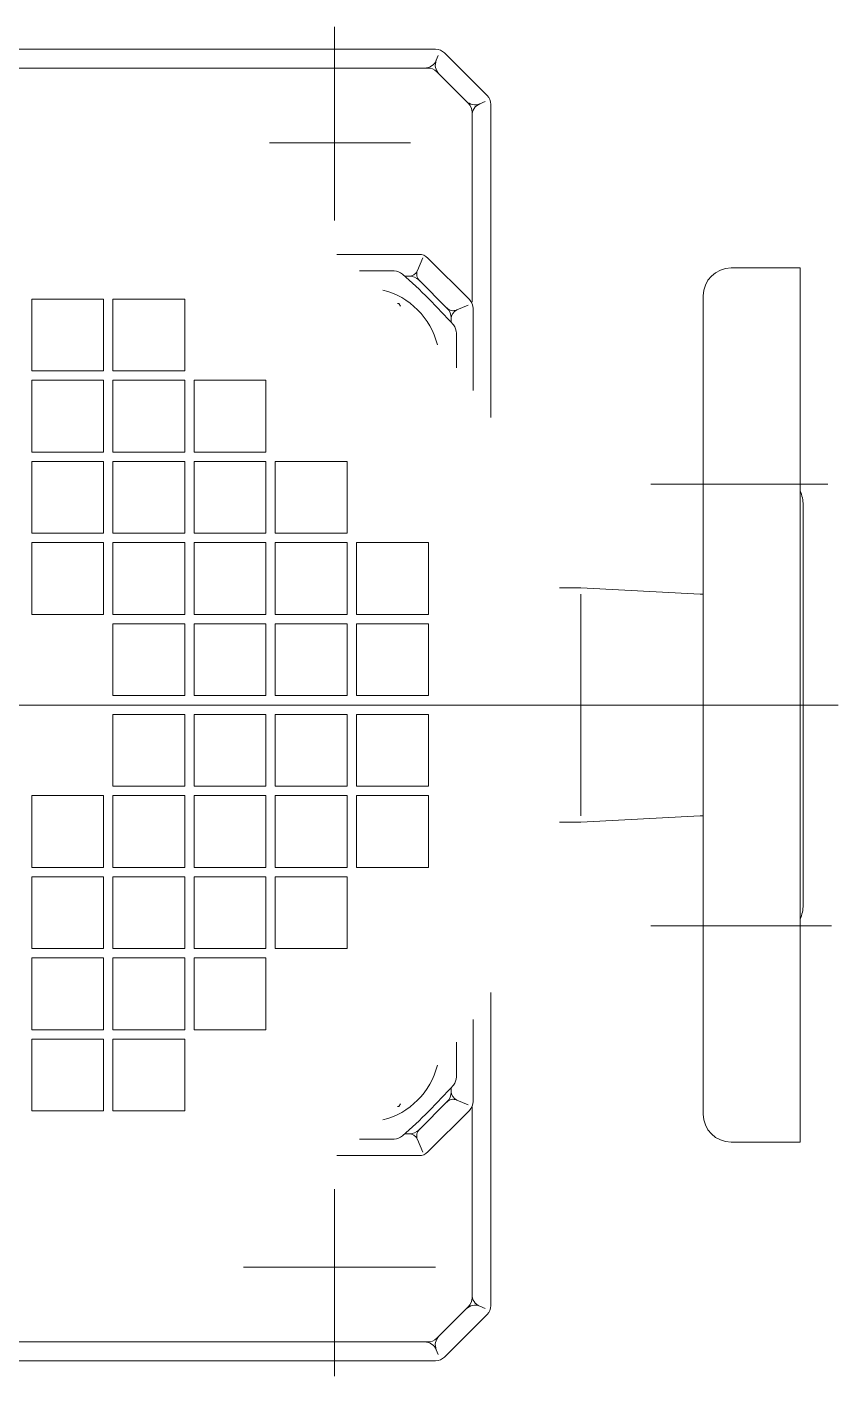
# Model space of a CAD drawing. Header units: millimetres. Extents: x 2085 to 2829, y 1347 to 1643.
# Drawn here: x 2162.2196 to 2162.3494, y 1606.9303 to 1607.1464 of the extents above; entities that cross this region are included whole.
import ezdxf

# ---------------------------------------------------------------- set-up
doc = ezdxf.new("R2010")
doc.units = ezdxf.units.MM
doc.layers.get('0').update_dxf_attribs({"color": 251, "lineweight": 9})
doc.layers.add('A-SANITARIOS', color=251, linetype='Continuous', lineweight=13)

# ---------------------------------------------------------------- blocks, each defined once
blk = doc.blocks.new('BOMBAS-28.02.2025')
at = {"layer": 'A-SANITARIOS'}
for p, q in [((4.33786645179498, -6.97237063664943, -9.61752527069772e-07), (4.33786645179498, -6.941386445425451, -9.61752527069772e-07)), ((4.33786645179498, -6.97237063664943, -9.61752527069772e-07), (4.33786645179498, -6.941386445425451, -9.61752527069772e-07)), ((4.354035642201779, -6.944961243309081, -9.61752527069772e-07), (4.221693845669506, -6.944961243309081, -9.61752527069772e-07)), ((4.354035642201779, -6.944961243309081, -9.61752527069772e-07), (4.221693845669506, -6.944961243309081, -9.61752527069772e-07)), ((4.354453502426622, -6.945958462543786, -9.61752527069772e-07), (4.354135137255071, -6.946727043949068, -9.61752527069772e-07)), ((4.354453502426622, -6.945958462543786, -9.61752527069772e-07), (4.354135137255071, -6.946727043949068, -9.61752527069772e-07)), ((4.362279366905568, -6.952375995926559, -9.61752527069772e-07), (4.355450934002874, -6.945547738112509, -9.61752527069772e-07)), ((4.362279366905568, -6.952375995926559, -9.61752527069772e-07), (4.355450934002874, -6.945547738112509, -9.61752527069772e-07)), ((4.352793455327628, -6.947961243800819, -9.61752527069772e-07), (4.222937008569716, -6.947961243800819, -9.61752527069772e-07)), ((4.352793455327628, -6.947961243800819, -9.61752527069772e-07), (4.222937008569716, -6.947961243800819, -9.61752527069772e-07)), ((4.359279358963249, -6.953618650324643, -9.61752527069772e-07), (4.354208531061886, -6.948547950945795, -9.61752527069772e-07)), ((4.359279358963249, -6.953618650324643, -9.61752527069772e-07), (4.354208531061886, -6.948547950945795, -9.61752527069772e-07)), ((4.36197553036618, -6.953329992480576, -9.61752527069772e-07), (4.361099694127915, -6.953692779876292, -9.61752527069772e-07)), ((4.36197553036618, -6.953329992480576, -9.61752527069772e-07), (4.361099694127915, -6.953692779876292, -9.61752527069772e-07)), ((4.362864742259262, -7.003926270641387, -9.61752527069772e-07), (4.362864742259262, -6.953789827413857, -9.61752527069772e-07)), ((4.362864742259262, -7.003926270641387, -9.61752527069772e-07), (4.362864742259262, -6.953789827413857, -9.61752527069772e-07)), ((4.359864741767524, -6.985469575040042, -9.61752527069772e-07), (4.359864741767524, -6.955032472498715, -9.61752527069772e-07)), ((4.359864741767524, -6.985469575040042, -9.61752527069772e-07), (4.359864741767524, -6.955032472498715, -9.61752527069772e-07)), ((4.327453365753172, -6.959961275570095, -9.61752527069772e-07), (4.350009273941396, -6.959961275570095, -9.61752527069772e-07)), ((4.327453365753172, -6.959961275570095, -9.61752527069772e-07), (4.350009273941396, -6.959961275570095, -9.61752527069772e-07)), ((4.338229246641276, -6.977797730825841, -9.61752527069772e-07), (4.351364499161718, -6.977797730825841, -9.61752527069772e-07)), ((4.338229246641276, -6.977797730825841, -9.61752527069772e-07), (4.351364499161718, -6.977797730825841, -9.61752527069772e-07)), ((4.351965362409828, -6.978349412791431, -9.61752527069772e-07), (4.351121900806902, -6.980385675095022, -9.61752527069772e-07)), ((4.351965362409828, -6.978349412791431, -9.61752527069772e-07), (4.351121900806902, -6.980385675095022, -9.61752527069772e-07)), ((4.359443491528509, -6.985048298723996, -9.61752527069772e-07), (4.352778807486175, -6.978383610956371, -9.61752527069772e-07)), ((4.359443491528509, -6.985048298723996, -9.61752527069772e-07), (4.352778807486175, -6.978383610956371, -9.61752527069772e-07)), ((4.347397214005468, -6.980461244471371, -9.61752527069772e-07), (4.341845454851864, -6.980461244471371, -9.61752527069772e-07)), ((4.347397214005468, -6.980461244471371, -9.61752527069772e-07), (4.341845454851864, -6.980461244471371, -9.61752527069772e-07)), ((4.349908933247207, -6.981311249546707, -9.61752527069772e-07), (4.349114742333768, -6.981311249546707, -9.61752527069772e-07)), ((4.349908933247207, -6.981311249546707, -9.61752527069772e-07), (4.349114742333768, -6.981311249546707, -9.61752527069772e-07)), ((4.355929970944999, -6.986503685824573, -9.61752527069772e-07), (4.351323418522952, -6.981897135265172, -9.61752527069772e-07)), ((4.355929970944999, -6.986503685824573, -9.61752527069772e-07), (4.351323418522952, -6.981897135265172, -9.61752527069772e-07)), ((4.412367671931861, -6.979961334727705, -9.61752527069772e-07), (4.401367671991466, -6.979961334727705, -9.61752527069772e-07)), ((4.412367671931861, -6.979961334727705, -9.61752527069772e-07), (4.401367671991466, -6.979961334727705, -9.61752527069772e-07)), ((4.412367671931861, -6.979961334727705, -9.61752527069772e-07), (4.412367671931861, -7.119961150921881, -9.61752527069772e-07)), ((4.412367671931861, -6.979961334727705, -9.61752527069772e-07), (4.412367671931861, -7.119961150921881, -9.61752527069772e-07)), ((4.289366208220599, -6.996461243368685, -9.61752527069772e-07), (4.289366208220599, -6.984961244277656, -9.61752527069772e-07)), ((4.300866207311628, -6.984961244277656, -9.61752527069772e-07), (4.289366208220599, -6.984961244277656, -9.61752527069772e-07)), ((4.289366208220599, -6.996461243368685, -9.61752527069772e-07), (4.289366208220599, -6.984961244277656, -9.61752527069772e-07)), ((4.300866207311628, -6.984961244277656, -9.61752527069772e-07), (4.289366208220599, -6.984961244277656, -9.61752527069772e-07)), ((4.300866207311628, -6.996461243368685, -9.61752527069772e-07), (4.300866207311628, -6.984961244277656, -9.61752527069772e-07)), ((4.300866207311628, -6.996461243368685, -9.61752527069772e-07), (4.300866207311628, -6.984961244277656, -9.61752527069772e-07)), ((4.302366206626175, -6.996461243368685, -9.61752527069772e-07), (4.302366206626175, -6.984961244277656, -9.61752527069772e-07)), ((4.313866205717204, -6.984961244277656, -9.61752527069772e-07), (4.302366206626175, -6.984961244277656, -9.61752527069772e-07)), ((4.302366206626175, -6.996461243368685, -9.61752527069772e-07), (4.302366206626175, -6.984961244277656, -9.61752527069772e-07)), ((4.313866205717204, -6.984961244277656, -9.61752527069772e-07), (4.302366206626175, -6.984961244277656, -9.61752527069772e-07)), ((4.313866205717204, -6.996461243368685, -9.61752527069772e-07), (4.313866205717204, -6.984961244277656, -9.61752527069772e-07)), ((4.313866205717204, -6.996461243368685, -9.61752527069772e-07), (4.313866205717204, -6.984961244277656, -9.61752527069772e-07)), ((4.347943600470899, -6.985659607686102, -9.61752527069772e-07), (4.348152823949931, -6.985659607686102, -9.61752527069772e-07)), ((4.347943600470899, -6.985659607686102, -9.61752527069772e-07), (4.348152823949931, -6.985659607686102, -9.61752527069772e-07)), ((4.348152717779158, -6.98565970081836, -9.61752527069772e-07), (4.348401194642065, -6.98609007243067, -9.61752527069772e-07)), ((4.348152717779158, -6.98565970081836, -9.61752527069772e-07), (4.348401194642065, -6.98609007243067, -9.61752527069772e-07)), ((4.359245218540309, -6.985958765260875, -9.61752527069772e-07), (4.357441667671083, -6.986705821938813, -9.61752527069772e-07)), ((4.359245218540309, -6.985958765260875, -9.61752527069772e-07), (4.357441667671083, -6.986705821938813, -9.61752527069772e-07)), ((4.396867670322536, -6.984461122192442, -9.61752527069772e-07), (4.396867670322536, -7.115461335517466, -9.61752527069772e-07)), ((4.396867670322536, -6.984461122192442, -9.61752527069772e-07), (4.396867670322536, -7.115461335517466, -9.61752527069772e-07)), ((4.356516111845849, -6.98791781719774, -9.61752527069772e-07), (4.356516111845849, -6.988712373189628, -9.61752527069772e-07)), ((4.356516111845849, -6.98791781719774, -9.61752527069772e-07), (4.356516111845849, -6.988712373189628, -9.61752527069772e-07)), ((4.360029539297102, -6.986462556757033, -9.61752527069772e-07), (4.360029539297102, -6.999598023481667, -9.61752527069772e-07)), ((4.360029539297102, -6.986462556757033, -9.61752527069772e-07), (4.360029539297102, -6.999598023481667, -9.61752527069772e-07)), ((4.357367914373754, -6.995984285138547, -9.61752527069772e-07), (4.357367914373754, -6.990431855432689, -9.61752527069772e-07)), ((4.357367914373754, -6.995984285138547, -9.61752527069772e-07), (4.357367914373754, -6.990431855432689, -9.61752527069772e-07)), ((4.300866207311628, -6.996461243368685, -9.61752527069772e-07), (4.289366208220599, -6.996461243368685, -9.61752527069772e-07)), ((4.300866207311628, -6.996461243368685, -9.61752527069772e-07), (4.289366208220599, -6.996461243368685, -9.61752527069772e-07)), ((4.313866205717204, -6.996461243368685, -9.61752527069772e-07), (4.302366206626175, -6.996461243368685, -9.61752527069772e-07)), ((4.313866205717204, -6.996461243368685, -9.61752527069772e-07), (4.302366206626175, -6.996461243368685, -9.61752527069772e-07)), ((4.300866207311628, -6.997961242683232, -9.61752527069772e-07), (4.289366208220599, -6.997961242683232, -9.61752527069772e-07)), ((4.289366208220599, -7.009461243636906, -9.61752527069772e-07), (4.289366208220599, -6.997961242683232, -9.61752527069772e-07)), ((4.300866207311628, -6.997961242683232, -9.61752527069772e-07), (4.289366208220599, -6.997961242683232, -9.61752527069772e-07)), ((4.289366208220599, -7.009461243636906, -9.61752527069772e-07), (4.289366208220599, -6.997961242683232, -9.61752527069772e-07)), ((4.300866207311628, -7.009461243636906, -9.61752527069772e-07), (4.300866207311628, -6.997961242683232, -9.61752527069772e-07)), ((4.300866207311628, -7.009461243636906, -9.61752527069772e-07), (4.300866207311628, -6.997961242683232, -9.61752527069772e-07)), ((4.302366206626175, -7.009461243636906, -9.61752527069772e-07), (4.302366206626175, -6.997961242683232, -9.61752527069772e-07)), ((4.313866205717204, -6.997961242683232, -9.61752527069772e-07), (4.302366206626175, -6.997961242683232, -9.61752527069772e-07)), ((4.302366206626175, -7.009461243636906, -9.61752527069772e-07), (4.302366206626175, -6.997961242683232, -9.61752527069772e-07)), ((4.313866205717204, -6.997961242683232, -9.61752527069772e-07), (4.302366206626175, -6.997961242683232, -9.61752527069772e-07)), ((4.313866205717204, -7.009461243636906, -9.61752527069772e-07), (4.313866205717204, -6.997961242683232, -9.61752527069772e-07)), ((4.313866205717204, -7.009461243636906, -9.61752527069772e-07), (4.313866205717204, -6.997961242683232, -9.61752527069772e-07)), ((4.315366206894396, -7.009461243636906, -9.61752527069772e-07), (4.315366206894396, -6.997961242683232, -9.61752527069772e-07)), ((4.32686620784807, -6.997961242683232, -9.61752527069772e-07), (4.315366206894396, -6.997961242683232, -9.61752527069772e-07)), ((4.315366206894396, -7.009461243636906, -9.61752527069772e-07), (4.315366206894396, -6.997961242683232, -9.61752527069772e-07)), ((4.32686620784807, -6.997961242683232, -9.61752527069772e-07), (4.315366206894396, -6.997961242683232, -9.61752527069772e-07)), ((4.32686620784807, -7.009461243636906, -9.61752527069772e-07), (4.32686620784807, -6.997961242683232, -9.61752527069772e-07)), ((4.32686620784807, -7.009461243636906, -9.61752527069772e-07), (4.32686620784807, -6.997961242683232, -9.61752527069772e-07)), ((4.300866207311628, -7.009461243636906, -9.61752527069772e-07), (4.289366208220599, -7.009461243636906, -9.61752527069772e-07)), ((4.300866207311628, -7.009461243636906, -9.61752527069772e-07), (4.289366208220599, -7.009461243636906, -9.61752527069772e-07)), ((4.313866205717204, -7.009461243636906, -9.61752527069772e-07), (4.302366206626175, -7.009461243636906, -9.61752527069772e-07)), ((4.313866205717204, -7.009461243636906, -9.61752527069772e-07), (4.302366206626175, -7.009461243636906, -9.61752527069772e-07)), ((4.32686620784807, -7.009461243636906, -9.61752527069772e-07), (4.315366206894396, -7.009461243636906, -9.61752527069772e-07)), ((4.32686620784807, -7.009461243636906, -9.61752527069772e-07), (4.315366206894396, -7.009461243636906, -9.61752527069772e-07)), ((4.300866207311628, -7.010961242951453, -9.61752527069772e-07), (4.289366208220599, -7.010961242951453, -9.61752527069772e-07)), ((4.289366208220599, -7.022461243905127, -9.61752527069772e-07), (4.289366208220599, -7.010961242951453, -9.61752527069772e-07)), ((4.300866207311628, -7.010961242951453, -9.61752527069772e-07), (4.289366208220599, -7.010961242951453, -9.61752527069772e-07)), ((4.289366208220599, -7.022461243905127, -9.61752527069772e-07), (4.289366208220599, -7.010961242951453, -9.61752527069772e-07)), ((4.300866207311628, -7.022461243905127, -9.61752527069772e-07), (4.300866207311628, -7.010961242951453, -9.61752527069772e-07)), ((4.300866207311628, -7.022461243905127, -9.61752527069772e-07), (4.300866207311628, -7.010961242951453, -9.61752527069772e-07)), ((4.302366206626175, -7.022461243905127, -9.61752527069772e-07), (4.302366206626175, -7.010961242951453, -9.61752527069772e-07)), ((4.313866205717204, -7.010961242951453, -9.61752527069772e-07), (4.302366206626175, -7.010961242951453, -9.61752527069772e-07)), ((4.302366206626175, -7.022461243905127, -9.61752527069772e-07), (4.302366206626175, -7.010961242951453, -9.61752527069772e-07)), ((4.313866205717204, -7.010961242951453, -9.61752527069772e-07), (4.302366206626175, -7.010961242951453, -9.61752527069772e-07)), ((4.313866205717204, -7.022461243905127, -9.61752527069772e-07), (4.313866205717204, -7.010961242951453, -9.61752527069772e-07)), ((4.313866205717204, -7.022461243905127, -9.61752527069772e-07), (4.313866205717204, -7.010961242951453, -9.61752527069772e-07)), ((4.315366206894396, -7.022461243905127, -9.61752527069772e-07), (4.315366206894396, -7.010961242951453, -9.61752527069772e-07)), ((4.32686620784807, -7.010961242951453, -9.61752527069772e-07), (4.315366206894396, -7.010961242951453, -9.61752527069772e-07)), ((4.315366206894396, -7.022461243905127, -9.61752527069772e-07), (4.315366206894396, -7.010961242951453, -9.61752527069772e-07)), ((4.32686620784807, -7.010961242951453, -9.61752527069772e-07), (4.315366206894396, -7.010961242951453, -9.61752527069772e-07)), ((4.32686620784807, -7.022461243905127, -9.61752527069772e-07), (4.32686620784807, -7.010961242951453, -9.61752527069772e-07)), ((4.32686620784807, -7.022461243905127, -9.61752527069772e-07), (4.32686620784807, -7.010961242951453, -9.61752527069772e-07)), ((4.328366207162617, -7.022461243905127, -9.61752527069772e-07), (4.328366207162617, -7.010961242951453, -9.61752527069772e-07)), ((4.339866208116291, -7.010961242951453, -9.61752527069772e-07), (4.328366207162617, -7.010961242951453, -9.61752527069772e-07)), ((4.328366207162617, -7.022461243905127, -9.61752527069772e-07), (4.328366207162617, -7.010961242951453, -9.61752527069772e-07)), ((4.339866208116291, -7.010961242951453, -9.61752527069772e-07), (4.328366207162617, -7.010961242951453, -9.61752527069772e-07)), ((4.339866208116291, -7.022461243905127, -9.61752527069772e-07), (4.339866208116291, -7.010961242951453, -9.61752527069772e-07)), ((4.339866208116291, -7.022461243905127, -9.61752527069772e-07), (4.339866208116291, -7.010961242951453, -9.61752527069772e-07)), ((4.416845454106806, -7.014605865813792, -9.61752527069772e-07), (4.388499994034646, -7.014605865813792, -9.61752527069772e-07)), ((4.416845454106806, -7.014605865813792, -9.61752527069772e-07), (4.388499994034646, -7.014605865813792, -9.61752527069772e-07)), ((4.412867674807785, -7.01796096842736, -9.61752527069772e-07), (4.412867674807785, -7.081961519084871, -9.61752527069772e-07)), ((4.412867674807785, -7.01796096842736, -9.61752527069772e-07), (4.412867674807785, -7.081961519084871, -9.61752527069772e-07)), ((4.300866207311628, -7.022461243905127, -9.61752527069772e-07), (4.289366208220599, -7.022461243905127, -9.61752527069772e-07)), ((4.300866207311628, -7.022461243905127, -9.61752527069772e-07), (4.289366208220599, -7.022461243905127, -9.61752527069772e-07)), ((4.313866205717204, -7.022461243905127, -9.61752527069772e-07), (4.302366206626175, -7.022461243905127, -9.61752527069772e-07)), ((4.313866205717204, -7.022461243905127, -9.61752527069772e-07), (4.302366206626175, -7.022461243905127, -9.61752527069772e-07)), ((4.32686620784807, -7.022461243905127, -9.61752527069772e-07), (4.315366206894396, -7.022461243905127, -9.61752527069772e-07)), ((4.32686620784807, -7.022461243905127, -9.61752527069772e-07), (4.315366206894396, -7.022461243905127, -9.61752527069772e-07)), ((4.339866208116291, -7.022461243905127, -9.61752527069772e-07), (4.328366207162617, -7.022461243905127, -9.61752527069772e-07)), ((4.339866208116291, -7.022461243905127, -9.61752527069772e-07), (4.328366207162617, -7.022461243905127, -9.61752527069772e-07)), ((4.300866207311628, -7.023961243219674, -9.61752527069772e-07), (4.289366208220599, -7.023961243219674, -9.61752527069772e-07)), ((4.289366208220599, -7.035461244173348, -9.61752527069772e-07), (4.289366208220599, -7.023961243219674, -9.61752527069772e-07)), ((4.300866207311628, -7.023961243219674, -9.61752527069772e-07), (4.289366208220599, -7.023961243219674, -9.61752527069772e-07)), ((4.289366208220599, -7.035461244173348, -9.61752527069772e-07), (4.289366208220599, -7.023961243219674, -9.61752527069772e-07)), ((4.300866207311628, -7.035461244173348, -9.61752527069772e-07), (4.300866207311628, -7.023961243219674, -9.61752527069772e-07)), ((4.300866207311628, -7.035461244173348, -9.61752527069772e-07), (4.300866207311628, -7.023961243219674, -9.61752527069772e-07)), ((4.302366206626175, -7.035461244173348, -9.61752527069772e-07), (4.302366206626175, -7.023961243219674, -9.61752527069772e-07)), ((4.313866205717204, -7.023961243219674, -9.61752527069772e-07), (4.302366206626175, -7.023961243219674, -9.61752527069772e-07)), ((4.302366206626175, -7.035461244173348, -9.61752527069772e-07), (4.302366206626175, -7.023961243219674, -9.61752527069772e-07)), ((4.313866205717204, -7.023961243219674, -9.61752527069772e-07), (4.302366206626175, -7.023961243219674, -9.61752527069772e-07)), ((4.313866205717204, -7.035461244173348, -9.61752527069772e-07), (4.313866205717204, -7.023961243219674, -9.61752527069772e-07)), ((4.313866205717204, -7.035461244173348, -9.61752527069772e-07), (4.313866205717204, -7.023961243219674, -9.61752527069772e-07)), ((4.315366206894396, -7.035461244173348, -9.61752527069772e-07), (4.315366206894396, -7.023961243219674, -9.61752527069772e-07)), ((4.32686620784807, -7.023961243219674, -9.61752527069772e-07), (4.315366206894396, -7.023961243219674, -9.61752527069772e-07)), ((4.315366206894396, -7.035461244173348, -9.61752527069772e-07), (4.315366206894396, -7.023961243219674, -9.61752527069772e-07)), ((4.32686620784807, -7.023961243219674, -9.61752527069772e-07), (4.315366206894396, -7.023961243219674, -9.61752527069772e-07)), ((4.32686620784807, -7.035461244173348, -9.61752527069772e-07), (4.32686620784807, -7.023961243219674, -9.61752527069772e-07)), ((4.32686620784807, -7.035461244173348, -9.61752527069772e-07), (4.32686620784807, -7.023961243219674, -9.61752527069772e-07)), ((4.328366207162617, -7.035461244173348, -9.61752527069772e-07), (4.328366207162617, -7.023961243219674, -9.61752527069772e-07)), ((4.339866208116291, -7.023961243219674, -9.61752527069772e-07), (4.328366207162617, -7.023961243219674, -9.61752527069772e-07)), ((4.328366207162617, -7.035461244173348, -9.61752527069772e-07), (4.328366207162617, -7.023961243219674, -9.61752527069772e-07)), ((4.339866208116291, -7.023961243219674, -9.61752527069772e-07), (4.328366207162617, -7.023961243219674, -9.61752527069772e-07)), ((4.339866208116291, -7.035461244173348, -9.61752527069772e-07), (4.339866208116291, -7.023961243219674, -9.61752527069772e-07)), ((4.339866208116291, -7.035461244173348, -9.61752527069772e-07), (4.339866208116291, -7.023961243219674, -9.61752527069772e-07)), ((4.341366207430838, -7.035461244173348, -9.61752527069772e-07), (4.341366207430838, -7.023961243219674, -9.61752527069772e-07)), ((4.352866206521867, -7.023961243219674, -9.61752527069772e-07), (4.341366207430838, -7.023961243219674, -9.61752527069772e-07)), ((4.341366207430838, -7.035461244173348, -9.61752527069772e-07), (4.341366207430838, -7.023961243219674, -9.61752527069772e-07)), ((4.352866206521867, -7.023961243219674, -9.61752527069772e-07), (4.341366207430838, -7.023961243219674, -9.61752527069772e-07)), ((4.352866206521867, -7.035461244173348, -9.61752527069772e-07), (4.352866206521867, -7.023961243219674, -9.61752527069772e-07)), ((4.352866206521867, -7.035461244173348, -9.61752527069772e-07), (4.352866206521867, -7.023961243219674, -9.61752527069772e-07)), ((4.377286130766151, -7.031211213208735, -9.61752527069772e-07), (4.373845454509137, -7.031211213208735, -9.61752527069772e-07)), ((4.377286130766151, -7.031211213208735, -9.61752527069772e-07), (4.373845454509137, -7.031211213208735, -9.61752527069772e-07)), ((4.39636709188926, -7.032211440615356, -9.61752527069772e-07), (4.377285856957315, -7.031211433000863, -9.61752527069772e-07)), ((4.39636709188926, -7.032211440615356, -9.61752527069772e-07), (4.377285856957315, -7.031211433000863, -9.61752527069772e-07)), ((4.377287835086463, -7.03221124317497, -9.61752527069772e-07), (4.377287835086463, -7.067711212672293, -9.61752527069772e-07)), ((4.377287835086463, -7.03221124317497, -9.61752527069772e-07), (4.377287835086463, -7.067711212672293, -9.61752527069772e-07)), ((4.396867670322536, -7.03221124317497, -9.61752527069772e-07), (4.396367186884163, -7.03221124317497, -9.61752527069772e-07)), ((4.396867670322536, -7.03221124317497, -9.61752527069772e-07), (4.396367186884163, -7.03221124317497, -9.61752527069772e-07)), ((4.300866207311628, -7.035461244173348, -9.61752527069772e-07), (4.289366208220599, -7.035461244173348, -9.61752527069772e-07)), ((4.300866207311628, -7.035461244173348, -9.61752527069772e-07), (4.289366208220599, -7.035461244173348, -9.61752527069772e-07)), ((4.313866205717204, -7.035461244173348, -9.61752527069772e-07), (4.302366206626175, -7.035461244173348, -9.61752527069772e-07)), ((4.313866205717204, -7.035461244173348, -9.61752527069772e-07), (4.302366206626175, -7.035461244173348, -9.61752527069772e-07)), ((4.32686620784807, -7.035461244173348, -9.61752527069772e-07), (4.315366206894396, -7.035461244173348, -9.61752527069772e-07)), ((4.32686620784807, -7.035461244173348, -9.61752527069772e-07), (4.315366206894396, -7.035461244173348, -9.61752527069772e-07)), ((4.339866208116291, -7.035461244173348, -9.61752527069772e-07), (4.328366207162617, -7.035461244173348, -9.61752527069772e-07)), ((4.339866208116291, -7.035461244173348, -9.61752527069772e-07), (4.328366207162617, -7.035461244173348, -9.61752527069772e-07)), ((4.352866206521867, -7.035461244173348, -9.61752527069772e-07), (4.341366207430838, -7.035461244173348, -9.61752527069772e-07)), ((4.352866206521867, -7.035461244173348, -9.61752527069772e-07), (4.341366207430838, -7.035461244173348, -9.61752527069772e-07)), ((4.313866205717204, -7.036961243487895, -9.61752527069772e-07), (4.302366206626175, -7.036961243487895, -9.61752527069772e-07)), ((4.302366206626175, -7.048461244441569, -9.61752527069772e-07), (4.302366206626175, -7.036961243487895, -9.61752527069772e-07)), ((4.313866205717204, -7.036961243487895, -9.61752527069772e-07), (4.302366206626175, -7.036961243487895, -9.61752527069772e-07)), ((4.302366206626175, -7.048461244441569, -9.61752527069772e-07), (4.302366206626175, -7.036961243487895, -9.61752527069772e-07)), ((4.313866205717204, -7.048461244441569, -9.61752527069772e-07), (4.313866205717204, -7.036961243487895, -9.61752527069772e-07)), ((4.313866205717204, -7.048461244441569, -9.61752527069772e-07), (4.313866205717204, -7.036961243487895, -9.61752527069772e-07)), ((4.315366206894396, -7.048461244441569, -9.61752527069772e-07), (4.315366206894396, -7.036961243487895, -9.61752527069772e-07)), ((4.32686620784807, -7.036961243487895, -9.61752527069772e-07), (4.315366206894396, -7.036961243487895, -9.61752527069772e-07)), ((4.315366206894396, -7.048461244441569, -9.61752527069772e-07), (4.315366206894396, -7.036961243487895, -9.61752527069772e-07)), ((4.32686620784807, -7.036961243487895, -9.61752527069772e-07), (4.315366206894396, -7.036961243487895, -9.61752527069772e-07)), ((4.32686620784807, -7.048461244441569, -9.61752527069772e-07), (4.32686620784807, -7.036961243487895, -9.61752527069772e-07)), ((4.32686620784807, -7.048461244441569, -9.61752527069772e-07), (4.32686620784807, -7.036961243487895, -9.61752527069772e-07)), ((4.328366207162617, -7.048461244441569, -9.61752527069772e-07), (4.328366207162617, -7.036961243487895, -9.61752527069772e-07)), ((4.339866208116291, -7.036961243487895, -9.61752527069772e-07), (4.328366207162617, -7.036961243487895, -9.61752527069772e-07)), ((4.328366207162617, -7.048461244441569, -9.61752527069772e-07), (4.328366207162617, -7.036961243487895, -9.61752527069772e-07)), ((4.339866208116291, -7.036961243487895, -9.61752527069772e-07), (4.328366207162617, -7.036961243487895, -9.61752527069772e-07)), ((4.339866208116291, -7.048461244441569, -9.61752527069772e-07), (4.339866208116291, -7.036961243487895, -9.61752527069772e-07)), ((4.339866208116291, -7.048461244441569, -9.61752527069772e-07), (4.339866208116291, -7.036961243487895, -9.61752527069772e-07)), ((4.341366207430838, -7.048461244441569, -9.61752527069772e-07), (4.341366207430838, -7.036961243487895, -9.61752527069772e-07)), ((4.352866206521867, -7.036961243487895, -9.61752527069772e-07), (4.341366207430838, -7.036961243487895, -9.61752527069772e-07)), ((4.341366207430838, -7.048461244441569, -9.61752527069772e-07), (4.341366207430838, -7.036961243487895, -9.61752527069772e-07)), ((4.352866206521867, -7.036961243487895, -9.61752527069772e-07), (4.341366207430838, -7.036961243487895, -9.61752527069772e-07)), ((4.352866206521867, -7.048461244441569, -9.61752527069772e-07), (4.352866206521867, -7.036961243487895, -9.61752527069772e-07)), ((4.352866206521867, -7.048461244441569, -9.61752527069772e-07), (4.352866206521867, -7.036961243487895, -9.61752527069772e-07)), ((4.313866205717204, -7.048461244441569, -9.61752527069772e-07), (4.302366206626175, -7.048461244441569, -9.61752527069772e-07)), ((4.313866205717204, -7.048461244441569, -9.61752527069772e-07), (4.302366206626175, -7.048461244441569, -9.61752527069772e-07)), ((4.32686620784807, -7.048461244441569, -9.61752527069772e-07), (4.315366206894396, -7.048461244441569, -9.61752527069772e-07)), ((4.32686620784807, -7.048461244441569, -9.61752527069772e-07), (4.315366206894396, -7.048461244441569, -9.61752527069772e-07)), ((4.339866208116291, -7.048461244441569, -9.61752527069772e-07), (4.328366207162617, -7.048461244441569, -9.61752527069772e-07)), ((4.339866208116291, -7.048461244441569, -9.61752527069772e-07), (4.328366207162617, -7.048461244441569, -9.61752527069772e-07)), ((4.352866206521867, -7.048461244441569, -9.61752527069772e-07), (4.341366207430838, -7.048461244441569, -9.61752527069772e-07)), ((4.352866206521867, -7.048461244441569, -9.61752527069772e-07), (4.341366207430838, -7.048461244441569, -9.61752527069772e-07)), ((4.418448971788166, -7.049961243756115, -9.61752527069772e-07), (4.157569332252024, -7.049961243756115, -9.61752527069772e-07)), ((4.418448971788166, -7.049961243756115, -9.61752527069772e-07), (4.157569332252024, -7.049961243756115, -9.61752527069772e-07)), ((4.302366206626175, -7.062961244024336, -9.61752527069772e-07), (4.302366206626175, -7.051461243070662, -9.61752527069772e-07)), ((4.302366206626175, -7.051461243070662, -9.61752527069772e-07), (4.313866205717204, -7.051461243070662, -9.61752527069772e-07)), ((4.302366206626175, -7.062961244024336, -9.61752527069772e-07), (4.302366206626175, -7.051461243070662, -9.61752527069772e-07)), ((4.302366206626175, -7.051461243070662, -9.61752527069772e-07), (4.313866205717204, -7.051461243070662, -9.61752527069772e-07)), ((4.313866205717204, -7.062961244024336, -9.61752527069772e-07), (4.313866205717204, -7.051461243070662, -9.61752527069772e-07)), ((4.313866205717204, -7.062961244024336, -9.61752527069772e-07), (4.313866205717204, -7.051461243070662, -9.61752527069772e-07)), ((4.315366206894396, -7.062961244024336, -9.61752527069772e-07), (4.315366206894396, -7.051461243070662, -9.61752527069772e-07)), ((4.315366206894396, -7.051461243070662, -9.61752527069772e-07), (4.32686620784807, -7.051461243070662, -9.61752527069772e-07)), ((4.315366206894396, -7.062961244024336, -9.61752527069772e-07), (4.315366206894396, -7.051461243070662, -9.61752527069772e-07)), ((4.315366206894396, -7.051461243070662, -9.61752527069772e-07), (4.32686620784807, -7.051461243070662, -9.61752527069772e-07)), ((4.32686620784807, -7.062961244024336, -9.61752527069772e-07), (4.32686620784807, -7.051461243070662, -9.61752527069772e-07)), ((4.32686620784807, -7.062961244024336, -9.61752527069772e-07), (4.32686620784807, -7.051461243070662, -9.61752527069772e-07)), ((4.328366207162617, -7.062961244024336, -9.61752527069772e-07), (4.328366207162617, -7.051461243070662, -9.61752527069772e-07)), ((4.328366207162617, -7.051461243070662, -9.61752527069772e-07), (4.339866208116291, -7.051461243070662, -9.61752527069772e-07)), ((4.328366207162617, -7.062961244024336, -9.61752527069772e-07), (4.328366207162617, -7.051461243070662, -9.61752527069772e-07)), ((4.328366207162617, -7.051461243070662, -9.61752527069772e-07), (4.339866208116291, -7.051461243070662, -9.61752527069772e-07)), ((4.339866208116291, -7.062961244024336, -9.61752527069772e-07), (4.339866208116291, -7.051461243070662, -9.61752527069772e-07)), ((4.339866208116291, -7.062961244024336, -9.61752527069772e-07), (4.339866208116291, -7.051461243070662, -9.61752527069772e-07)), ((4.341366207430838, -7.051461243070662, -9.61752527069772e-07), (4.352866206521867, -7.051461243070662, -9.61752527069772e-07)), ((4.341366207430838, -7.062961244024336, -9.61752527069772e-07), (4.341366207430838, -7.051461243070662, -9.61752527069772e-07)), ((4.341366207430838, -7.051461243070662, -9.61752527069772e-07), (4.352866206521867, -7.051461243070662, -9.61752527069772e-07)), ((4.341366207430838, -7.062961244024336, -9.61752527069772e-07), (4.341366207430838, -7.051461243070662, -9.61752527069772e-07)), ((4.352866206521867, -7.062961244024336, -9.61752527069772e-07), (4.352866206521867, -7.051461243070662, -9.61752527069772e-07)), ((4.352866206521867, -7.062961244024336, -9.61752527069772e-07), (4.352866206521867, -7.051461243070662, -9.61752527069772e-07)), ((4.302366206626175, -7.062961244024336, -9.61752527069772e-07), (4.313866205717204, -7.062961244024336, -9.61752527069772e-07)), ((4.302366206626175, -7.062961244024336, -9.61752527069772e-07), (4.313866205717204, -7.062961244024336, -9.61752527069772e-07)), ((4.315366206894396, -7.062961244024336, -9.61752527069772e-07), (4.32686620784807, -7.062961244024336, -9.61752527069772e-07)), ((4.315366206894396, -7.062961244024336, -9.61752527069772e-07), (4.32686620784807, -7.062961244024336, -9.61752527069772e-07)), ((4.328366207162617, -7.062961244024336, -9.61752527069772e-07), (4.339866208116291, -7.062961244024336, -9.61752527069772e-07)), ((4.328366207162617, -7.062961244024336, -9.61752527069772e-07), (4.339866208116291, -7.062961244024336, -9.61752527069772e-07)), ((4.341366207430838, -7.062961244024336, -9.61752527069772e-07), (4.352866206521867, -7.062961244024336, -9.61752527069772e-07)), ((4.341366207430838, -7.062961244024336, -9.61752527069772e-07), (4.352866206521867, -7.062961244024336, -9.61752527069772e-07)), ((4.289366208220599, -7.075961244292557, -9.61752527069772e-07), (4.289366208220599, -7.064461243338883, -9.61752527069772e-07)), ((4.289366208220599, -7.064461243338883, -9.61752527069772e-07), (4.300866207311628, -7.064461243338883, -9.61752527069772e-07)), ((4.289366208220599, -7.075961244292557, -9.61752527069772e-07), (4.289366208220599, -7.064461243338883, -9.61752527069772e-07)), ((4.289366208220599, -7.064461243338883, -9.61752527069772e-07), (4.300866207311628, -7.064461243338883, -9.61752527069772e-07)), ((4.300866207311628, -7.075961244292557, -9.61752527069772e-07), (4.300866207311628, -7.064461243338883, -9.61752527069772e-07)), ((4.300866207311628, -7.075961244292557, -9.61752527069772e-07), (4.300866207311628, -7.064461243338883, -9.61752527069772e-07)), ((4.302366206626175, -7.064461243338883, -9.61752527069772e-07), (4.313866205717204, -7.064461243338883, -9.61752527069772e-07)), ((4.302366206626175, -7.075961244292557, -9.61752527069772e-07), (4.302366206626175, -7.064461243338883, -9.61752527069772e-07)), ((4.302366206626175, -7.064461243338883, -9.61752527069772e-07), (4.313866205717204, -7.064461243338883, -9.61752527069772e-07)), ((4.302366206626175, -7.075961244292557, -9.61752527069772e-07), (4.302366206626175, -7.064461243338883, -9.61752527069772e-07)), ((4.313866205717204, -7.075961244292557, -9.61752527069772e-07), (4.313866205717204, -7.064461243338883, -9.61752527069772e-07)), ((4.313866205717204, -7.075961244292557, -9.61752527069772e-07), (4.313866205717204, -7.064461243338883, -9.61752527069772e-07)), ((4.315366206894396, -7.064461243338883, -9.61752527069772e-07), (4.32686620784807, -7.064461243338883, -9.61752527069772e-07)), ((4.315366206894396, -7.075961244292557, -9.61752527069772e-07), (4.315366206894396, -7.064461243338883, -9.61752527069772e-07)), ((4.315366206894396, -7.064461243338883, -9.61752527069772e-07), (4.32686620784807, -7.064461243338883, -9.61752527069772e-07)), ((4.315366206894396, -7.075961244292557, -9.61752527069772e-07), (4.315366206894396, -7.064461243338883, -9.61752527069772e-07)), ((4.32686620784807, -7.075961244292557, -9.61752527069772e-07), (4.32686620784807, -7.064461243338883, -9.61752527069772e-07)), ((4.32686620784807, -7.075961244292557, -9.61752527069772e-07), (4.32686620784807, -7.064461243338883, -9.61752527069772e-07)), ((4.328366207162617, -7.064461243338883, -9.61752527069772e-07), (4.339866208116291, -7.064461243338883, -9.61752527069772e-07)), ((4.328366207162617, -7.075961244292557, -9.61752527069772e-07), (4.328366207162617, -7.064461243338883, -9.61752527069772e-07)), ((4.328366207162617, -7.064461243338883, -9.61752527069772e-07), (4.339866208116291, -7.064461243338883, -9.61752527069772e-07)), ((4.328366207162617, -7.075961244292557, -9.61752527069772e-07), (4.328366207162617, -7.064461243338883, -9.61752527069772e-07)), ((4.339866208116291, -7.075961244292557, -9.61752527069772e-07), (4.339866208116291, -7.064461243338883, -9.61752527069772e-07)), ((4.339866208116291, -7.075961244292557, -9.61752527069772e-07), (4.339866208116291, -7.064461243338883, -9.61752527069772e-07)), ((4.341366207430838, -7.064461243338883, -9.61752527069772e-07), (4.352866206521867, -7.064461243338883, -9.61752527069772e-07)), ((4.341366207430838, -7.075961244292557, -9.61752527069772e-07), (4.341366207430838, -7.064461243338883, -9.61752527069772e-07)), ((4.341366207430838, -7.064461243338883, -9.61752527069772e-07), (4.352866206521867, -7.064461243338883, -9.61752527069772e-07)), ((4.341366207430838, -7.075961244292557, -9.61752527069772e-07), (4.341366207430838, -7.064461243338883, -9.61752527069772e-07)), ((4.352866206521867, -7.075961244292557, -9.61752527069772e-07), (4.352866206521867, -7.064461243338883, -9.61752527069772e-07)), ((4.352866206521867, -7.075961244292557, -9.61752527069772e-07), (4.352866206521867, -7.064461243338883, -9.61752527069772e-07)), ((4.377289481664775, -7.068711045198143, -9.61752527069772e-07), (4.396368771995185, -7.067711141891778, -9.61752527069772e-07)), ((4.377289481664775, -7.068711045198143, -9.61752527069772e-07), (4.396368771995185, -7.067711141891778, -9.61752527069772e-07)), ((4.396367186884163, -7.067711212672293, -9.61752527069772e-07), (4.396867670322536, -7.067711212672293, -9.61752527069772e-07)), ((4.396367186884163, -7.067711212672293, -9.61752527069772e-07), (4.396867670322536, -7.067711212672293, -9.61752527069772e-07)), ((4.377288082818268, -7.068711121566594, -9.61752527069772e-07), (4.373845454509137, -7.068711121566594, -9.61752527069772e-07)), ((4.377288082818268, -7.068711121566594, -9.61752527069772e-07), (4.373845454509137, -7.068711121566594, -9.61752527069772e-07)), ((4.289366208220599, -7.075961244292557, -9.61752527069772e-07), (4.300866207311628, -7.075961244292557, -9.61752527069772e-07)), ((4.289366208220599, -7.075961244292557, -9.61752527069772e-07), (4.300866207311628, -7.075961244292557, -9.61752527069772e-07)), ((4.302366206626175, -7.075961244292557, -9.61752527069772e-07), (4.313866205717204, -7.075961244292557, -9.61752527069772e-07)), ((4.302366206626175, -7.075961244292557, -9.61752527069772e-07), (4.313866205717204, -7.075961244292557, -9.61752527069772e-07)), ((4.315366206894396, -7.075961244292557, -9.61752527069772e-07), (4.32686620784807, -7.075961244292557, -9.61752527069772e-07)), ((4.315366206894396, -7.075961244292557, -9.61752527069772e-07), (4.32686620784807, -7.075961244292557, -9.61752527069772e-07)), ((4.328366207162617, -7.075961244292557, -9.61752527069772e-07), (4.339866208116291, -7.075961244292557, -9.61752527069772e-07)), ((4.328366207162617, -7.075961244292557, -9.61752527069772e-07), (4.339866208116291, -7.075961244292557, -9.61752527069772e-07)), ((4.341366207430838, -7.075961244292557, -9.61752527069772e-07), (4.352866206521867, -7.075961244292557, -9.61752527069772e-07)), ((4.341366207430838, -7.075961244292557, -9.61752527069772e-07), (4.352866206521867, -7.075961244292557, -9.61752527069772e-07)), ((4.289366208220599, -7.077461243607104, -9.61752527069772e-07), (4.300866207311628, -7.077461243607104, -9.61752527069772e-07)), ((4.289366208220599, -7.088961242698133, -9.61752527069772e-07), (4.289366208220599, -7.077461243607104, -9.61752527069772e-07)), ((4.289366208220599, -7.077461243607104, -9.61752527069772e-07), (4.300866207311628, -7.077461243607104, -9.61752527069772e-07)), ((4.289366208220599, -7.088961242698133, -9.61752527069772e-07), (4.289366208220599, -7.077461243607104, -9.61752527069772e-07)), ((4.300866207311628, -7.088961242698133, -9.61752527069772e-07), (4.300866207311628, -7.077461243607104, -9.61752527069772e-07)), ((4.300866207311628, -7.088961242698133, -9.61752527069772e-07), (4.300866207311628, -7.077461243607104, -9.61752527069772e-07)), ((4.302366206626175, -7.077461243607104, -9.61752527069772e-07), (4.313866205717204, -7.077461243607104, -9.61752527069772e-07)), ((4.302366206626175, -7.088961242698133, -9.61752527069772e-07), (4.302366206626175, -7.077461243607104, -9.61752527069772e-07)), ((4.302366206626175, -7.077461243607104, -9.61752527069772e-07), (4.313866205717204, -7.077461243607104, -9.61752527069772e-07)), ((4.302366206626175, -7.088961242698133, -9.61752527069772e-07), (4.302366206626175, -7.077461243607104, -9.61752527069772e-07)), ((4.313866205717204, -7.088961242698133, -9.61752527069772e-07), (4.313866205717204, -7.077461243607104, -9.61752527069772e-07)), ((4.313866205717204, -7.088961242698133, -9.61752527069772e-07), (4.313866205717204, -7.077461243607104, -9.61752527069772e-07)), ((4.315366206894396, -7.077461243607104, -9.61752527069772e-07), (4.32686620784807, -7.077461243607104, -9.61752527069772e-07)), ((4.315366206894396, -7.088961242698133, -9.61752527069772e-07), (4.315366206894396, -7.077461243607104, -9.61752527069772e-07)), ((4.315366206894396, -7.077461243607104, -9.61752527069772e-07), (4.32686620784807, -7.077461243607104, -9.61752527069772e-07)), ((4.315366206894396, -7.088961242698133, -9.61752527069772e-07), (4.315366206894396, -7.077461243607104, -9.61752527069772e-07)), ((4.32686620784807, -7.088961242698133, -9.61752527069772e-07), (4.32686620784807, -7.077461243607104, -9.61752527069772e-07)), ((4.32686620784807, -7.088961242698133, -9.61752527069772e-07), (4.32686620784807, -7.077461243607104, -9.61752527069772e-07)), ((4.328366207162617, -7.077461243607104, -9.61752527069772e-07), (4.339866208116291, -7.077461243607104, -9.61752527069772e-07)), ((4.328366207162617, -7.088961242698133, -9.61752527069772e-07), (4.328366207162617, -7.077461243607104, -9.61752527069772e-07)), ((4.328366207162617, -7.077461243607104, -9.61752527069772e-07), (4.339866208116291, -7.077461243607104, -9.61752527069772e-07)), ((4.328366207162617, -7.088961242698133, -9.61752527069772e-07), (4.328366207162617, -7.077461243607104, -9.61752527069772e-07)), ((4.339866208116291, -7.088961242698133, -9.61752527069772e-07), (4.339866208116291, -7.077461243607104, -9.61752527069772e-07)), ((4.339866208116291, -7.088961242698133, -9.61752527069772e-07), (4.339866208116291, -7.077461243607104, -9.61752527069772e-07)), ((4.388499994034646, -7.085318605415523, -9.61752527069772e-07), (4.417415034229634, -7.085318605415523, -9.61752527069772e-07)), ((4.388499994034646, -7.085318605415523, -9.61752527069772e-07), (4.417415034229634, -7.085318605415523, -9.61752527069772e-07)), ((4.289366208220599, -7.088961242698133, -9.61752527069772e-07), (4.300866207311628, -7.088961242698133, -9.61752527069772e-07)), ((4.289366208220599, -7.088961242698133, -9.61752527069772e-07), (4.300866207311628, -7.088961242698133, -9.61752527069772e-07)), ((4.302366206626175, -7.088961242698133, -9.61752527069772e-07), (4.313866205717204, -7.088961242698133, -9.61752527069772e-07)), ((4.302366206626175, -7.088961242698133, -9.61752527069772e-07), (4.313866205717204, -7.088961242698133, -9.61752527069772e-07)), ((4.315366206894396, -7.088961242698133, -9.61752527069772e-07), (4.32686620784807, -7.088961242698133, -9.61752527069772e-07)), ((4.315366206894396, -7.088961242698133, -9.61752527069772e-07), (4.32686620784807, -7.088961242698133, -9.61752527069772e-07)), ((4.328366207162617, -7.088961242698133, -9.61752527069772e-07), (4.339866208116291, -7.088961242698133, -9.61752527069772e-07)), ((4.328366207162617, -7.088961242698133, -9.61752527069772e-07), (4.339866208116291, -7.088961242698133, -9.61752527069772e-07)), ((4.289366208220599, -7.090461243875325, -9.61752527069772e-07), (4.300866207311628, -7.090461243875325, -9.61752527069772e-07)), ((4.289366208220599, -7.101961242966354, -9.61752527069772e-07), (4.289366208220599, -7.090461243875325, -9.61752527069772e-07)), ((4.289366208220599, -7.090461243875325, -9.61752527069772e-07), (4.300866207311628, -7.090461243875325, -9.61752527069772e-07)), ((4.289366208220599, -7.101961242966354, -9.61752527069772e-07), (4.289366208220599, -7.090461243875325, -9.61752527069772e-07)), ((4.300866207311628, -7.101961242966354, -9.61752527069772e-07), (4.300866207311628, -7.090461243875325, -9.61752527069772e-07)), ((4.300866207311628, -7.101961242966354, -9.61752527069772e-07), (4.300866207311628, -7.090461243875325, -9.61752527069772e-07)), ((4.302366206626175, -7.090461243875325, -9.61752527069772e-07), (4.313866205717204, -7.090461243875325, -9.61752527069772e-07)), ((4.302366206626175, -7.101961242966354, -9.61752527069772e-07), (4.302366206626175, -7.090461243875325, -9.61752527069772e-07)), ((4.302366206626175, -7.090461243875325, -9.61752527069772e-07), (4.313866205717204, -7.090461243875325, -9.61752527069772e-07)), ((4.302366206626175, -7.101961242966354, -9.61752527069772e-07), (4.302366206626175, -7.090461243875325, -9.61752527069772e-07)), ((4.313866205717204, -7.101961242966354, -9.61752527069772e-07), (4.313866205717204, -7.090461243875325, -9.61752527069772e-07)), ((4.313866205717204, -7.101961242966354, -9.61752527069772e-07), (4.313866205717204, -7.090461243875325, -9.61752527069772e-07)), ((4.315366206894396, -7.090461243875325, -9.61752527069772e-07), (4.32686620784807, -7.090461243875325, -9.61752527069772e-07)), ((4.315366206894396, -7.101961242966354, -9.61752527069772e-07), (4.315366206894396, -7.090461243875325, -9.61752527069772e-07)), ((4.315366206894396, -7.090461243875325, -9.61752527069772e-07), (4.32686620784807, -7.090461243875325, -9.61752527069772e-07)), ((4.315366206894396, -7.101961242966354, -9.61752527069772e-07), (4.315366206894396, -7.090461243875325, -9.61752527069772e-07)), ((4.32686620784807, -7.101961242966354, -9.61752527069772e-07), (4.32686620784807, -7.090461243875325, -9.61752527069772e-07)), ((4.32686620784807, -7.101961242966354, -9.61752527069772e-07), (4.32686620784807, -7.090461243875325, -9.61752527069772e-07)), ((4.362864742259262, -7.146163896657526, -9.61752527069772e-07), (4.362864742259262, -7.095996248535812, -9.61752527069772e-07)), ((4.362864742259262, -7.146163896657526, -9.61752527069772e-07), (4.362864742259262, -7.095996248535812, -9.61752527069772e-07)), ((4.360029539297102, -7.100324464030564, -9.61752527069772e-07), (4.360029539297102, -7.11346002202481, -9.61752527069772e-07)), ((4.360029539297102, -7.100324464030564, -9.61752527069772e-07), (4.360029539297102, -7.11346002202481, -9.61752527069772e-07)), ((4.289366208220599, -7.101961242966354, -9.61752527069772e-07), (4.300866207311628, -7.101961242966354, -9.61752527069772e-07)), ((4.289366208220599, -7.101961242966354, -9.61752527069772e-07), (4.300866207311628, -7.101961242966354, -9.61752527069772e-07)), ((4.302366206626175, -7.101961242966354, -9.61752527069772e-07), (4.313866205717204, -7.101961242966354, -9.61752527069772e-07)), ((4.302366206626175, -7.101961242966354, -9.61752527069772e-07), (4.313866205717204, -7.101961242966354, -9.61752527069772e-07)), ((4.315366206894396, -7.101961242966354, -9.61752527069772e-07), (4.32686620784807, -7.101961242966354, -9.61752527069772e-07)), ((4.315366206894396, -7.101961242966354, -9.61752527069772e-07), (4.32686620784807, -7.101961242966354, -9.61752527069772e-07)), ((4.289366208220599, -7.103461244143546, -9.61752527069772e-07), (4.300866207311628, -7.103461244143546, -9.61752527069772e-07)), ((4.289366208220599, -7.114961243234575, -9.61752527069772e-07), (4.289366208220599, -7.103461244143546, -9.61752527069772e-07)), ((4.289366208220599, -7.103461244143546, -9.61752527069772e-07), (4.300866207311628, -7.103461244143546, -9.61752527069772e-07)), ((4.289366208220599, -7.114961243234575, -9.61752527069772e-07), (4.289366208220599, -7.103461244143546, -9.61752527069772e-07)), ((4.300866207311628, -7.114961243234575, -9.61752527069772e-07), (4.300866207311628, -7.103461244143546, -9.61752527069772e-07)), ((4.300866207311628, -7.114961243234575, -9.61752527069772e-07), (4.300866207311628, -7.103461244143546, -9.61752527069772e-07)), ((4.302366206626175, -7.103461244143546, -9.61752527069772e-07), (4.313866205717204, -7.103461244143546, -9.61752527069772e-07)), ((4.302366206626175, -7.114961243234575, -9.61752527069772e-07), (4.302366206626175, -7.103461244143546, -9.61752527069772e-07)), ((4.302366206626175, -7.103461244143546, -9.61752527069772e-07), (4.313866205717204, -7.103461244143546, -9.61752527069772e-07)), ((4.302366206626175, -7.114961243234575, -9.61752527069772e-07), (4.302366206626175, -7.103461244143546, -9.61752527069772e-07)), ((4.313866205717204, -7.114961243234575, -9.61752527069772e-07), (4.313866205717204, -7.103461244143546, -9.61752527069772e-07)), ((4.313866205717204, -7.114961243234575, -9.61752527069772e-07), (4.313866205717204, -7.103461244143546, -9.61752527069772e-07)), ((4.357367914373754, -7.109490205533803, -9.61752527069772e-07), (4.357367914373754, -7.103938202373683, -9.61752527069772e-07)), ((4.357367914373754, -7.109490205533803, -9.61752527069772e-07), (4.357367914373754, -7.103938202373683, -9.61752527069772e-07)), ((4.356516111845849, -7.111210114322603, -9.61752527069772e-07), (4.356516111845849, -7.112004579044878, -9.61752527069772e-07)), ((4.356516111845849, -7.111210114322603, -9.61752527069772e-07), (4.356516111845849, -7.112004579044878, -9.61752527069772e-07)), ((4.351323332841275, -7.118025458417833, -9.61752527069772e-07), (4.355929887125967, -7.113418905995786, -9.61752527069772e-07)), ((4.351323332841275, -7.118025458417833, -9.61752527069772e-07), (4.355929887125967, -7.113418905995786, -9.61752527069772e-07)), ((4.357441602478502, -7.113216574303806, -9.61752527069772e-07), (4.359245371277211, -7.113963724114001, -9.61752527069772e-07)), ((4.357441602478502, -7.113216574303806, -9.61752527069772e-07), (4.359245371277211, -7.113963724114001, -9.61752527069772e-07)), ((4.289366208220599, -7.114961243234575, -9.61752527069772e-07), (4.300866207311628, -7.114961243234575, -9.61752527069772e-07)), ((4.289366208220599, -7.114961243234575, -9.61752527069772e-07), (4.300866207311628, -7.114961243234575, -9.61752527069772e-07)), ((4.302366206626175, -7.114961243234575, -9.61752527069772e-07), (4.313866205717204, -7.114961243234575, -9.61752527069772e-07)), ((4.302366206626175, -7.114961243234575, -9.61752527069772e-07), (4.313866205717204, -7.114961243234575, -9.61752527069772e-07)), ((4.347943600470899, -7.114262818358839, -9.61752527069772e-07), (4.348152823949931, -7.114262818358839, -9.61752527069772e-07)), ((4.347943600470899, -7.114262818358839, -9.61752527069772e-07), (4.348152823949931, -7.114262818358839, -9.61752527069772e-07)), ((4.348401148075936, -7.113832454197109, -9.61752527069772e-07), (4.348152732680319, -7.114262719638646, -9.61752527069772e-07)), ((4.348401148075936, -7.113832454197109, -9.61752527069772e-07), (4.348152732680319, -7.114262719638646, -9.61752527069772e-07)), ((4.352778718079207, -7.121538980863988, -9.61752527069772e-07), (4.359443407709477, -7.114874293096364, -9.61752527069772e-07)), ((4.352778718079207, -7.121538980863988, -9.61752527069772e-07), (4.359443407709477, -7.114874293096364, -9.61752527069772e-07)), ((4.359864741767524, -7.14489025902003, -9.61752527069772e-07), (4.359864741767524, -7.114289307035506, -9.61752527069772e-07)), ((4.359864741767524, -7.14489025902003, -9.61752527069772e-07), (4.359864741767524, -7.114289307035506, -9.61752527069772e-07)), ((4.341845695133088, -7.119460907764733, -9.61752527069772e-07), (4.347397214005468, -7.119460907764733, -9.61752527069772e-07)), ((4.341845695133088, -7.119460907764733, -9.61752527069772e-07), (4.347397214005468, -7.119460907764733, -9.61752527069772e-07)), ((4.349908933247207, -7.118611237965524, -9.61752527069772e-07), (4.349114742333768, -7.118611237965524, -9.61752527069772e-07)), ((4.349908933247207, -7.118611237965524, -9.61752527069772e-07), (4.349114742333768, -7.118611237965524, -9.61752527069772e-07)), ((4.35112156739342, -7.119536985643208, -9.61752527069772e-07), (4.351965051348088, -7.121573305688798, -9.61752527069772e-07)), ((4.35112156739342, -7.119536985643208, -9.61752527069772e-07), (4.351965051348088, -7.121573305688798, -9.61752527069772e-07)), ((4.401367671991466, -7.119961150921881, -9.61752527069772e-07), (4.412367671931861, -7.119961150921881, -9.61752527069772e-07)), ((4.401367671991466, -7.119961150921881, -9.61752527069772e-07), (4.412367671931861, -7.119961150921881, -9.61752527069772e-07)), ((4.351364499161718, -7.122124756686389, -9.61752527069772e-07), (4.338229246641276, -7.122124756686389, -9.61752527069772e-07)), ((4.351364499161718, -7.122124756686389, -9.61752527069772e-07), (4.338229246641276, -7.122124756686389, -9.61752527069772e-07)), ((4.337866207788466, -7.157412628643215, -9.61752527069772e-07), (4.337866207788466, -7.127487900666893, -9.61752527069772e-07)), ((4.337866207788466, -7.157412628643215, -9.61752527069772e-07), (4.337866207788466, -7.127487900666893, -9.61752527069772e-07)), ((4.35403783826041, -7.139961152337492, -9.61752527069772e-07), (4.323281001503346, -7.139961152337492, -9.61752527069772e-07)), ((4.35403783826041, -7.139961152337492, -9.61752527069772e-07), (4.323281001503346, -7.139961152337492, -9.61752527069772e-07)), ((4.354208070988534, -7.151375110261142, -9.61752527069772e-07), (4.359278902615188, -7.146304412744939, -9.61752527069772e-07)), ((4.354208070988534, -7.151375110261142, -9.61752527069772e-07), (4.359278902615188, -7.146304412744939, -9.61752527069772e-07)), ((4.355450822244165, -7.15437498036772, -9.61752527069772e-07), (4.362279426510213, -7.147546549327672, -9.61752527069772e-07)), ((4.355450822244165, -7.15437498036772, -9.61752527069772e-07), (4.362279426510213, -7.147546549327672, -9.61752527069772e-07)), ((4.361099828238366, -7.146229851059616, -9.61752527069772e-07), (4.361975655163405, -7.146592638455331, -9.61752527069772e-07)), ((4.361099828238366, -7.146229851059616, -9.61752527069772e-07), (4.361975655163405, -7.146592638455331, -9.61752527069772e-07)), ((4.22293749844539, -7.151961137540638, -9.61752527069772e-07), (4.352794187347172, -7.151961137540638, -9.61752527069772e-07)), ((4.22293749844539, -7.151961137540638, -9.61752527069772e-07), (4.352794187347172, -7.151961137540638, -9.61752527069772e-07)), ((4.354135422239779, -7.153195391409099, -9.61752527069772e-07), (4.354453791136621, -7.153963970951736, -9.61752527069772e-07)), ((4.354135422239779, -7.153195391409099, -9.61752527069772e-07), (4.354453791136621, -7.153963970951736, -9.61752527069772e-07)), ((4.221694817970274, -7.154961136169732, -9.61752527069772e-07), (4.354037350247381, -7.154961136169732, -9.61752527069772e-07)), ((4.221694817970274, -7.154961136169732, -9.61752527069772e-07), (4.354037350247381, -7.154961136169732, -9.61752527069772e-07))]:
    blk.add_line(p, q, dxfattribs=at)
for centre, radius, start, end in [((4.354035642201779, -6.946961243636906, -9.61752527069772e-07), 0.002, 45.0048060282031, 89.99998185731002), ((4.354035642201779, -6.946961243636906, -9.61752527069772e-07), 0.002, 45.0048060282031, 89.99998185731002), ((4.352286128530977, -6.945961275137961, -9.61752527069772e-07), 0.002, 269.9993620176429, 337.4991370262474), ((4.352286128530977, -6.945961275137961, -9.61752527069772e-07), 0.002, 269.9993620176429, 337.4991370262474), ((4.355981687287567, -6.947491851635277, -9.61752527069772e-07), 0.002, 157.5000269547023, 224.9997809290477), ((4.355981687287567, -6.947491851635277, -9.61752527069772e-07), 0.002, 157.5000269547023, 224.9997809290477), ((4.352793455327628, -6.949961244128644, -9.61752527069772e-07), 0.002, 45.00065721639431, 89.99987300117012), ((4.352793455327628, -6.949961244128644, -9.61752527069772e-07), 0.002, 45.00065721639431, 89.99987300117012), ((4.360334471071837, -6.951844667084515, -9.61752527069772e-07), 0.002, 224.9972682067307, 292.4953830675618), ((4.360334471071837, -6.951844667084515, -9.61752527069772e-07), 0.002, 224.9972682067307, 292.4953830675618), ((4.357864499295829, -6.955032379366457, -9.61752527069772e-07), 0.002, 359.9998730011701, 45.00033604077631), ((4.357864499295829, -6.955032379366457, -9.61752527069772e-07), 0.002, 359.9998730011701, 45.00033604077631), ((4.361865231971024, -6.955540130846202, -9.61752527069772e-07), 0.002, 112.5069479669653, 180.0003090660599), ((4.361865231971024, -6.955540130846202, -9.61752527069772e-07), 0.002, 112.5069479669653, 180.0003090660599), ((4.360864255781053, -6.9537897342816, -9.61752527069772e-07), 0.002, 359.9996911473835, 45.00074596281626), ((4.360864255781053, -6.9537897342816, -9.61752527069772e-07), 0.002, 359.9996911473835, 45.00074596281626), ((4.351364499161718, -6.979797731153667, -9.61752527069772e-07), 0.002, 44.9999161598939, 89.99987300117012), ((4.351364499161718, -6.979797731153667, -9.61752527069772e-07), 0.002, 44.9999161598939, 89.99987300117012), ((4.347397214005468, -6.982461242936552, -9.61752527069772e-07), 0.002, 48.59039297617789, 90.0000298820776), ((4.347397214005468, -6.982461242936552, -9.61752527069772e-07), 0.002, 48.59039297617789, 90.0000298820776), ((4.287867916951654, -7.049961243756115, -9.61752527069772e-07), 0.092, 41.40956172980948, 48.59027680659108), ((4.287867916951654, -7.049961243756115, -9.61752527069772e-07), 0.092, 41.40956172980948, 48.59027680659108), ((4.349735101888655, -6.97981125023216, -9.61752527069772e-07), 0.0015, 270.0001818537866, 337.4997721287525), ((4.349735101888655, -6.97981125023216, -9.61752527069772e-07), 0.0015, 270.0001818537866, 337.4997721287525), ((4.349908933247207, -6.983311249874532, -9.61752527069772e-07), 0.002, 44.99971814329767, 89.99960000704675), ((4.349908933247207, -6.983311249874532, -9.61752527069772e-07), 0.002, 44.99971814329767, 89.99960000704675), ((4.352506835217355, -6.980959321372211, -9.61752527069772e-07), 0.0015, 157.4996441382347, 225.0001639824937), ((4.352506835217355, -6.980959321372211, -9.61752527069772e-07), 0.0015, 157.4996441382347, 225.0001639824937), ((4.401366207952378, -6.984461122192442, -9.61752527069772e-07), 0.004499994, 90.00005400118313, 180.0000360719366), ((4.401366207952378, -6.984461122192442, -9.61752527069772e-07), 0.004499994, 90.00005400118313, 180.0000360719366), ((4.342667723278282, -6.995159667916596, -9.61752527069772e-07), 0.012, 13.95388913394905, 76.04617209346151), ((4.342667723278282, -6.995159667916596, -9.61752527069772e-07), 0.012, 13.95388913394905, 76.04617209346151), ((4.358029050956247, -6.986462463624775, -9.61752527069772e-07), 0.002, 359.9996781273354, 44.99946217298272), ((4.358029050956247, -6.986462463624775, -9.61752527069772e-07), 0.002, 359.9996781273354, 44.99946217298272), ((4.35686767307925, -6.985320038162172, -9.61752527069772e-07), 0.0015, 225.0006551034123, 292.5004639671144), ((4.35686767307925, -6.985320038162172, -9.61752527069772e-07), 0.0015, 225.0006551034123, 292.5004639671144), ((4.354515621642349, -6.98791781719774, -9.61752527069772e-07), 0.002, 359.9999611532991, 44.99966320694551), ((4.354515621642349, -6.98791781719774, -9.61752527069772e-07), 0.002, 359.9999611532991, 44.99966320694551), ((4.358015623147367, -6.988091674633324, -9.61752527069772e-07), 0.0015, 112.4995711426589, 180.0001451415199), ((4.358015623147367, -6.988091674633324, -9.61752527069772e-07), 0.0015, 112.4995711426589, 180.0001451415199), ((4.355367914045928, -6.990431855432689, -9.61752527069772e-07), 0.002, 359.9999270023533, 41.40950723009766), ((4.355367914045928, -6.990431855432689, -9.61752527069772e-07), 0.002, 359.9999270023533, 41.40950723009766), ((4.40736620707321, -7.01796096842736, -9.61752527069772e-07), 0.005499992, 3.607193655412507e-05, 24.58314904854047), ((4.40736620707321, -7.01796096842736, -9.61752527069772e-07), 0.005499992, 3.607193655412507e-05, 24.58314904854047), ((4.40736620707321, -7.081961519084871, -9.61752527069772e-07), 0.005499992, 335.4168509514595, 0), ((4.40736620707321, -7.081961519084871, -9.61752527069772e-07), 0.005499992, 335.4168509514595, 0), ((4.342667723278282, -7.104762849397957, -9.61752527069772e-07), 0.012, 283.9534589468975, 346.0464269656006), ((4.342667723278282, -7.104762849397957, -9.61752527069772e-07), 0.012, 283.9534589468975, 346.0464269656006), ((4.287867916951654, -7.049961243756115, -9.61752527069772e-07), 0.092, 311.4096178339729, 318.5903730276274), ((4.287867916951654, -7.049961243756115, -9.61752527069772e-07), 0.092, 311.4096178339729, 318.5903730276274), ((4.355367914045928, -7.109490205533803, -9.61752527069772e-07), 0.002, 318.5903901738679, 0), ((4.355367914045928, -7.109490205533803, -9.61752527069772e-07), 0.002, 318.5903901738679, 0), ((4.35686767307925, -7.114602449350059, -9.61752527069772e-07), 0.0015, 67.49953603288559, 134.9993448965877), ((4.35686767307925, -7.114602449350059, -9.61752527069772e-07), 0.0015, 67.49953603288559, 134.9993448965877), ((4.354515621642349, -7.112004670314491, -9.61752527069772e-07), 0.002, 315.0003367930545, 0), ((4.354515621642349, -7.112004670314491, -9.61752527069772e-07), 0.002, 315.0003367930545, 0), ((4.358015623147367, -7.111830811016262, -9.61752527069772e-07), 0.0015, 179.9998719339531, 247.5004460185457), ((4.358015623147367, -7.111830811016262, -9.61752527069772e-07), 0.0015, 179.9998719339531, 247.5004460185457), ((4.358029050956247, -7.11346002202481, -9.61752527069772e-07), 0.002, 315.0000500323945, 0), ((4.358029050956247, -7.11346002202481, -9.61752527069772e-07), 0.002, 315.0000500323945, 0), ((4.401366207952378, -7.115461335517466, -9.61752527069772e-07), 0.004499994, 180.0000360719366, 270.0000179292466), ((4.401366207952378, -7.115461335517466, -9.61752527069772e-07), 0.004499994, 180.0000360719366, 270.0000179292466), ((4.349908933247207, -7.116611237637699, -9.61752527069772e-07), 0.002, 270.0003999929532, 315.0002818567023), ((4.349908933247207, -7.116611237637699, -9.61752527069772e-07), 0.002, 270.0003999929532, 315.0002818567023), ((4.352506835217355, -7.118963181041181, -9.61752527069772e-07), 0.0015, 134.9998538269257, 202.5003729583103), ((4.352506835217355, -7.118963181041181, -9.61752527069772e-07), 0.0015, 134.9998538269257, 202.5003729583103), ((4.347397214005468, -7.117460907436907, -9.61752527069772e-07), 0.002, 269.9999769481116, 311.4096008105631), ((4.347397214005468, -7.117460907436907, -9.61752527069772e-07), 0.002, 269.9999769481116, 311.4096008105631), ((4.349735101888655, -7.120111237280071, -9.61752527069772e-07), 0.0015, 22.50022787124751, 89.99981793276994), ((4.349735101888655, -7.120111237280071, -9.61752527069772e-07), 0.0015, 22.50022787124751, 89.99981793276994), ((4.351364499161718, -7.120124756358564, -9.61752527069772e-07), 0.002, 270.0003999929532, 315.0002649528466), ((4.351364499161718, -7.120124756358564, -9.61752527069772e-07), 0.002, 270.0003999929532, 315.0002649528466), ((4.360334713215707, -7.148077805526555, -9.61752527069772e-07), 0.002, 67.50461693243825, 135.0027317932693), ((4.360334713215707, -7.148077805526555, -9.61752527069772e-07), 0.002, 67.50461693243825, 135.0027317932693), ((4.357864499295829, -7.144890305586159, -9.61752527069772e-07), 0.002, 314.9995269160709, 0), ((4.357864499295829, -7.144890305586159, -9.61752527069772e-07), 0.002, 314.9995269160709, 0), ((4.361865474114893, -7.144382325001061, -9.61752527069772e-07), 0.002, 179.9997630778132, 247.4931238327752), ((4.361865474114893, -7.144382325001061, -9.61752527069772e-07), 0.002, 179.9997630778132, 247.4931238327752), ((4.360864741931437, -7.146132721565664, -9.61752527069772e-07), 0.002, 314.9992368314734, 0), ((4.360864741931437, -7.146132721565664, -9.61752527069772e-07), 0.002, 314.9992368314734, 0), ((4.352286374400137, -7.153961197473109, -9.61752527069772e-07), 0.002, 22.5008629737526, 90.00063798235715), ((4.352286374400137, -7.153961197473109, -9.61752527069772e-07), 0.002, 22.5008629737526, 90.00063798235715), ((4.352793699334143, -7.149961213581264, -9.61752527069772e-07), 0.002, 270.0003459917701, 314.9994798267584), ((4.352793699334143, -7.149961213581264, -9.61752527069772e-07), 0.002, 270.0003459917701, 314.9994798267584), ((4.355981931294082, -7.152430619113147, -9.61752527069772e-07), 0.002, 135.0002909111602, 202.5000449536915), ((4.355981931294082, -7.152430619113147, -9.61752527069772e-07), 0.002, 135.0002909111602, 202.5000449536915), ((4.354036130214809, -7.152961212210357, -9.61752527069772e-07), 0.002, 270.0000179292466, 314.9951939717969), ((4.354036130214809, -7.152961212210357, -9.61752527069772e-07), 0.002, 270.0000179292466, 314.9951939717969)]:
    blk.add_arc(centre, radius, start, end, dxfattribs=at)

msp = doc.modelspace()

# ---------------------------------------------------------------- block references
msp.add_blockref('BOMBAS-28.02.2025', (2157.930955654186, 1614.087756893471))

doc.saveas('drawing.dxf')
